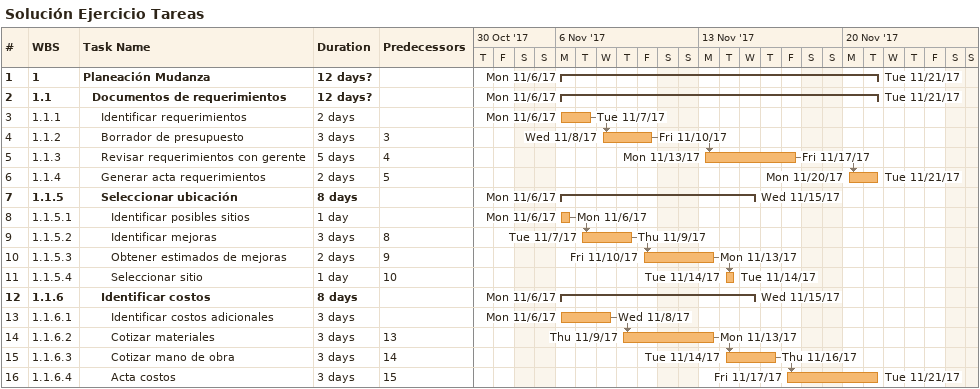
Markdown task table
Solución Ejercicio Tareas

| ID | WBS | Task | Duration | Start | Finish | Predecessors |
|---|---|---|---|---|---|---|
| 1 | 1 | **Planeación Mudanza** | 12d? | 2017-11-06 | 2017-11-21 |  |
| 2 | 1.1 | **Documentos de requerimientos** | 12d? | 2017-11-06 | 2017-11-21 |  |
| 3 | 1.1.1 | Identificar requerimientos | 2d | 2017-11-06 | 2017-11-07 |  |
| 4 | 1.1.2 | Borrador de presupuesto | 3d | 2017-11-08 | 2017-11-10 | 3 |
| 5 | 1.1.3 | Revisar requerimientos con gerente | 5d | 2017-11-13 | 2017-11-17 | 4 |
| 6 | 1.1.4 | Generar acta requerimientos | 2d | 2017-11-20 | 2017-11-21 | 5 |
| 7 | 1.1.5 | **Seleccionar ubicación** | 8d | 2017-11-06 | 2017-11-15 |  |
| 8 | 1.1.5.1 | Identificar posibles sitios | 1d | 2017-11-06 | 2017-11-06 |  |
| 9 | 1.1.5.2 | Identificar mejoras | 3d | 2017-11-07 | 2017-11-09 | 8 |
| 10 | 1.1.5.3 | Obtener estimados de mejoras | 2d | 2017-11-10 | 2017-11-13 | 9 |
| 11 | 1.1.5.4 | Seleccionar sitio | 1d | 2017-11-14 | 2017-11-14 | 10 |
| 12 | 1.1.6 | **Identificar costos** | 8d | 2017-11-06 | 2017-11-15 |  |
| 13 | 1.1.6.1 | Identificar costos adicionales | 3d | 2017-11-06 | 2017-11-08 |  |
| 14 | 1.1.6.2 | Cotizar materiales | 3d | 2017-11-09 | 2017-11-13 | 13 |
| 15 | 1.1.6.3 | Cotizar mano de obra | 3d | 2017-11-14 | 2017-11-16 | 14 |
| 16 | 1.1.6.4 | Acta costos | 3d | 2017-11-17 | 2017-11-21 | 15 |
